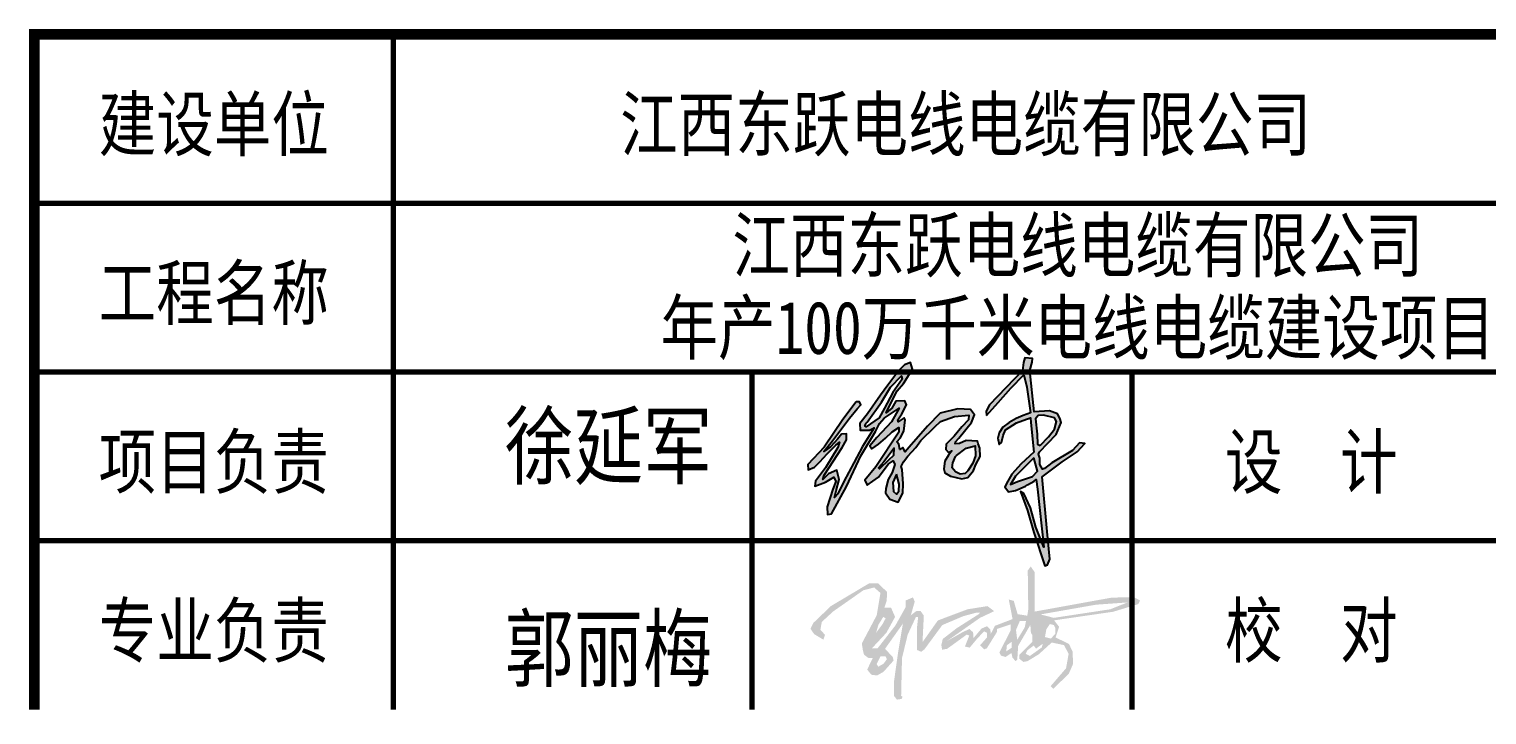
# Model space of a CAD drawing. Extents: x 7651907 to 8255021, y -2490714 to -1144618.
# Drawn here: x 8036568 to 8045202, y -1700545 to -1696483 of the extents above; entities that cross this region are included whole.
import ezdxf
from ezdxf.enums import TextEntityAlignment as Align

# ---------------------------------------------------------------- set-up
doc = ezdxf.new("R2010")
doc.units = 0
doc.header["$LTSCALE"] = 1000
doc.layers.get('0').update_dxf_attribs({"linetype": 'CONTINUOUS'})
for name, color, linetype in [('0_0_0', 3, 'CONTINUOUS'), ('图框', 4, 'CONTINUOUS'), ('图框文字', 7, 'CONTINUOUS')]:
    doc.layers.add(name, color=color, linetype=linetype)
doc.styles.add('宋体', font='', dxfattribs={"width": 0.8})
doc.styles.get('宋体').set_extended_font_data('SimSun')

# ---------------------------------------------------------------- blocks, each defined once
blk = doc.blocks.new('新块265985658514')
at = {"layer": '0_0_0'}
h = blk.add_hatch(color=256, dxfattribs=at)
h.paths.add_polyline_path([(90588.5, 35278), (90611.8, 35312.4), (90681.5, 35380.2), (90709.1, 35405.9), (90778.2, 35431.6), (90849.7, 35437.7), (90847.3, 35414.4), (90814.3, 35379.6), (90776.3, 35335), (90738.4, 35295.2), (90736, 35268.3), (90748.8, 35253.7), (90765.9, 35261.6), (90748.8, 35239.6), (90731.7, 35211.5), (90726.8, 35173.6), (90731.1, 35153.4), (90759.2, 35136.3), (90814.9, 35123.9), (90844.3, 35129.4), (90872.4, 35164.9), (90884.6, 35193.6), (90904.8, 35233.9), (90904.2, 35274.9), (90896.2, 35296.3), (90892.6, 35309.7), (90836.9, 35312.2), (90803.3, 35298.7), (90782.5, 35295.7), (90784.3, 35306.7), (90799.6, 35324.4), (90862, 35401.8), (90876.7, 35439.1), (90858.3, 35466), (90795.9, 35469), (90707.3, 35448.2), (90646.1, 35382.8), (90554.9, 35279.3), (90535.9, 35256.1), (90523.7, 35278.1), (90509.6, 35268.3), (90503.5, 35294.6), (90494.9, 35305.6), (90511.4, 35323.9), (90527.9, 35359.4), (90534.7, 35415), (90530.4, 35424.2), (90501, 35404.6), (90498.6, 35415), (90518.2, 35444.3), (90541.9, 35488.6), (90534, 35508.8), (90489.3, 35507.6), (90469.7, 35472.7), (90442.2, 35450.1), (90457.5, 35484.3), (90496, 35558.3), (90527.8, 35594.4), (90570.7, 35665.3), (90560.9, 35698.3), (90532.1, 35686.1), (90503.4, 35657.9), (90449.6, 35586.4), (90412.9, 35536.3), (90349.9, 35444), (90310.7, 35396.9), (90312.6, 35364.5), (90359.7, 35363.3), (90381.7, 35375.5), (90324.8, 35283.4), (90282.3, 35202.4), (90233.3, 35110.9), (90202.5, 35048.7), (90185.8, 35030.8), (90194.5, 35063.7), (90208.8, 35120.1), (90198.4, 35165.8), (90157.1, 35149), (90129.4, 35119.8), (90136.2, 35142.2), (90223.6, 35279), (90245.2, 35316.8), (90246.4, 35345.1), (90221.8, 35343.9), (90200.7, 35319.8), (90166.4, 35280.8), (90134.5, 35259.1), (90176.6, 35310.8), (90261.3, 35423.3), (90299.1, 35469.9), (90316.5, 35489), (90309.2, 35504.3), (90293, 35503), (90227.1, 35417.3), (90135.8, 35279.5), (90055.5, 35194.4), (90056.9, 35168.8), (90087.3, 35181.3), (90113.6, 35206.9), (90150.3, 35247.7), (90192.5, 35289.2), (90211.9, 35305.1), (90202.2, 35278.8), (90141.3, 35177.1), (90092.1, 35111.9), (90088.7, 35087), (90142.6, 35107.1), (90183.5, 35131.3), (90192.5, 35109.8), (90177.9, 35072.5), (90150.9, 34985.3), (90151.6, 34947.3), (90171, 34950.8), (90245.8, 35085.6), (90317, 35237.8), (90389.1, 35357.7), (90409.2, 35397.2), (90432.1, 35423.4), (90505.4, 35472.6), (90467.4, 35405.5), (90396.1, 35328), (90360.8, 35286.5), (90371.2, 35271.3), (90403.7, 35294.1), (90439, 35324.5), (90471.5, 35356.4), (90503.3, 35377.1), (90504, 35353.6), (90390.5, 35182.7), (90335.9, 35116.8), (90348.3, 35091.9), (90403.7, 35132.1), (90450.8, 35195.7), (90475.7, 35213), (90484, 35194.3), (90470.8, 35154.9), (90450.8, 35120.3), (90440.4, 35076), (90439, 35054.6), (90459.1, 35022.8), (90501.3, 35008.2), (90523.4, 35053.2), (90524.8, 35099.5), (90520.7, 35170.1), (90515.8, 35184.6), (90526.9, 35206.8), (90548.3, 35235.1)])
h.paths.add_polyline_path([(90478.6, 35239.6), (90454, 35217.6), (90410.7, 35173.8), (90409.3, 35172.4), (90404.1, 35177.6), (90430.4, 35208), (90480.6, 35275)], flags=16)
h.paths.add_polyline_path([(90493.3, 35147.1), (90506.3, 35098), (90504.3, 35062.9), (90493.3, 35047.8), (90478.2, 35061.2), (90474.4, 35104.7)], flags=16)
h.paths.add_polyline_path([(90342.9, 35380.2), (90335.7, 35385.6), (90342.7, 35398.7), (90347.3, 35403.8), (90418.6, 35501.9), (90462.9, 35575.8), (90517.4, 35632.1), (90520.4, 35616.1), (90473.6, 35549.9), (90434, 35472.5), (90407.4, 35424.6)], flags=16)
h.paths.add_polyline_path([(90770.1, 35202.6), (90783.1, 35233.9), (90788.1, 35238), (90835.6, 35274.7), (90881.4, 35286.1), (90883, 35237.4), (90869.1, 35200.4), (90844.7, 35162.8), (90831.1, 35150.2), (90807.1, 35147), (90783.1, 35157.4), (90767.9, 35178.3)], flags=16)
h = blk.add_hatch(color=256, dxfattribs=at)
h.paths.add_polyline_path([(91018.2, 35337.3), (91030.9, 35365.4), (91084, 35400.6), (91134, 35418.9), (91153.7, 35424.5), (91155.8, 35402), (91170.6, 35255.3), (91107.9, 35196.9), (91062.2, 35147), (91042.3, 35112.2), (91026.4, 35083.9), (91045.8, 35060), (91080.1, 35066), (91128.9, 35087.8), (91139.8, 35093.8), (91171.2, 35112.7), (91181.1, 35119.7), (91187.6, 35072.4), (91219.9, 34786.4), (91180.6, 34884.8), (91153.8, 34980.2), (91120.5, 35051.8), (91104.5, 35060.3), (91138.9, 34967.7), (91170.2, 34858.8), (91224.5, 34693.7), (91237.4, 34698.7), (91249.8, 34727.5), (91244.8, 34778.3), (91236.9, 34864.3), (91211.5, 35134), (91310.6, 35207.9), (91384.2, 35256.1), (91422.5, 35298.4), (91395.1, 35301.9), (91361.3, 35263.6), (91258.4, 35202.5), (91223.5, 35175.1), (91212.6, 35170.6), (91199.7, 35194.5), (91200.7, 35225.8), (91193.7, 35244.7), (91198.7, 35256.6), (91280.2, 35342.1), (91304.5, 35400.9), (91299.1, 35422.8), (91286.6, 35444.2), (91247.8, 35459.6), (91172.2, 35454.6), (91151.3, 35658.2), (91161.8, 35699.5), (91163.3, 35717.4), (91125.4, 35720.8), (91119, 35697.5), (91115, 35659.2), (90951.8, 35489.5), (90935, 35457.6), (90937, 35436.3), (90994.2, 35500.6), (91056.4, 35571.3), (91121.4, 35637.8), (91136.4, 35576.3), (91154.3, 35449.2), (91117.5, 35436.6), (91083.7, 35421.9), (91048.5, 35402.5), (91016.5, 35379.3), (90999.6, 35351.4), (90993.2, 35323.6), (90999.2, 35293), (91010.1, 35303.5)])
h.paths.add_polyline_path([(91178.8, 35419.7), (91190.9, 35436.4), (91218.5, 35438), (91272.5, 35425.2), (91282.9, 35406.5), (91272.8, 35368.5), (91243.3, 35330.4), (91202.1, 35288.9), (91188.9, 35294.3), (91187.4, 35343.6)], flags=16)
h.paths.add_polyline_path([(91170.3, 35226.5), (91187.6, 35162.1), (91164.3, 35135.3), (91089.9, 35110.7), (91055.3, 35095.6), (91079.1, 35136.2)], flags=16)
for points in [[(90293, 35503), (90227.1, 35417.3), (90135.8, 35279.5), (90055.5, 35194.4), (90056.9, 35168.8), (90087.3, 35181.3), (90113.6, 35206.9), (90150.3, 35247.7), (90192.5, 35289.2), (90211.9, 35305.1), (90202.2, 35278.8), (90141.3, 35177.1), (90092.1, 35111.9), (90088.7, 35087), (90142.6, 35107.1), (90183.5, 35131.3), (90192.5, 35109.8), (90177.9, 35072.5), (90150.9, 34985.3), (90151.6, 34947.3), (90171, 34950.8), (90245.8, 35085.6), (90317, 35237.8), (90389.1, 35357.7), (90409.2, 35397.2), (90432.1, 35423.4), (90505.4, 35472.6), (90467.4, 35405.5), (90396.1, 35328), (90360.8, 35286.5), (90371.2, 35271.3), (90403.7, 35294.1), (90439, 35324.5), (90471.5, 35356.4), (90503.3, 35377.1), (90504, 35353.6), (90390.5, 35182.7), (90335.9, 35116.8), (90348.3, 35091.9), (90403.7, 35132.1), (90450.8, 35195.7), (90475.7, 35213), (90484, 35194.3), (90470.8, 35154.9), (90450.8, 35120.3), (90440.4, 35076), (90439, 35054.6), (90459.1, 35022.8), (90501.3, 35008.2), (90523.4, 35053.2), (90524.8, 35099.5), (90520.7, 35170.1), (90515.8, 35184.6), (90526.9, 35206.8), (90548.3, 35235.1), (90588.5, 35278), (90611.8, 35312.4), (90681.5, 35380.2), (90709.1, 35405.9), (90778.2, 35431.6), (90849.7, 35437.7), (90847.3, 35414.4), (90814.3, 35379.6), (90776.3, 35335), (90738.4, 35295.2), (90736, 35268.3), (90748.8, 35253.7), (90765.9, 35261.6), (90748.8, 35239.6), (90731.7, 35211.5), (90726.8, 35173.6), (90731.1, 35153.4), (90759.2, 35136.3), (90814.9, 35123.9), (90844.3, 35129.4), (90872.4, 35164.9), (90884.6, 35193.6), (90904.8, 35233.9), (90904.2, 35274.9), (90896.2, 35296.3), (90892.6, 35309.7), (90836.9, 35312.2), (90803.3, 35298.7), (90782.5, 35295.7), (90784.3, 35306.7), (90799.6, 35324.4), (90862, 35401.8), (90876.7, 35439.1), (90858.3, 35466), (90795.9, 35469), (90707.3, 35448.2), (90646.1, 35382.8), (90554.9, 35279.3), (90535.9, 35256.1), (90523.7, 35278.1), (90509.6, 35268.3), (90503.5, 35294.6), (90494.9, 35305.6), (90511.4, 35323.9), (90527.9, 35359.4), (90534.7, 35415), (90530.4, 35424.2), (90501, 35404.6), (90498.6, 35415), (90518.2, 35444.3), (90541.9, 35488.6), (90534, 35508.8), (90489.3, 35507.6), (90469.7, 35472.7), (90442.2, 35450.1), (90457.5, 35484.3), (90496, 35558.3), (90527.8, 35594.4), (90570.7, 35665.3), (90560.9, 35698.3), (90532.1, 35686.1), (90503.4, 35657.9), (90449.6, 35586.4), (90412.9, 35536.3), (90349.9, 35444), (90310.7, 35396.9), (90312.6, 35364.5), (90359.7, 35363.3), (90381.7, 35375.5), (90324.8, 35283.4), (90282.3, 35202.4), (90233.3, 35110.9), (90202.5, 35048.7), (90185.8, 35030.8), (90194.5, 35063.7), (90208.8, 35120.1), (90198.4, 35165.8), (90157.1, 35149), (90129.4, 35119.8), (90136.2, 35142.2), (90223.6, 35279), (90245.2, 35316.8), (90246.4, 35345.1), (90221.8, 35343.9), (90200.7, 35319.8), (90166.4, 35280.8), (90134.5, 35259.1), (90176.6, 35310.8), (90261.3, 35423.3), (90299.1, 35469.9), (90316.5, 35489), (90309.2, 35504.3), (90293, 35503)], [(90937, 35436.3), (90994.2, 35500.6), (91056.4, 35571.3), (91121.4, 35637.8), (91136.4, 35576.3), (91154.3, 35449.2), (91117.5, 35436.6), (91083.7, 35421.9), (91048.5, 35402.5), (91016.5, 35379.3), (90999.6, 35351.4), (90993.2, 35323.6), (90999.2, 35293), (91010.1, 35303.5), (91018.2, 35337.3), (91030.9, 35365.4), (91084, 35400.6), (91134, 35418.9), (91153.7, 35424.5), (91155.8, 35402), (91170.6, 35255.3), (91107.9, 35196.9), (91062.2, 35147), (91042.3, 35112.2), (91026.4, 35083.9), (91045.8, 35060), (91080.1, 35066), (91128.9, 35087.8), (91139.8, 35093.8), (91171.2, 35112.7), (91181.1, 35119.7), (91187.6, 35072.4), (91219.9, 34786.4), (91180.6, 34884.8), (91153.8, 34980.2), (91120.5, 35051.8), (91104.5, 35060.3), (91138.9, 34967.7), (91170.2, 34858.8), (91224.5, 34693.7), (91237.4, 34698.7), (91249.8, 34727.5), (91244.8, 34778.3), (91236.9, 34864.3), (91211.5, 35134), (91310.6, 35207.9), (91384.2, 35256.1), (91422.5, 35298.4), (91395.1, 35301.9), (91361.3, 35263.6), (91258.4, 35202.5), (91223.5, 35175.1), (91212.6, 35170.6), (91199.7, 35194.5), (91200.7, 35225.8), (91193.7, 35244.7), (91198.7, 35256.6), (91280.2, 35342.1), (91304.5, 35400.9), (91299.1, 35422.8), (91286.6, 35444.2), (91247.8, 35459.6), (91172.2, 35454.6), (91151.3, 35658.2), (91161.8, 35699.5), (91163.3, 35717.4), (91125.4, 35720.8), (91119, 35697.5), (91115, 35659.2), (90951.8, 35489.5), (90935, 35457.6), (90937, 35436.3)], [(90347.3, 35403.8), (90418.6, 35501.9), (90462.9, 35575.8), (90517.4, 35632.1), (90520.4, 35616.1), (90473.6, 35549.9), (90434, 35472.5), (90407.4, 35424.6), (90342.9, 35380.2), (90335.7, 35385.6), (90342.7, 35398.7), (90347.3, 35403.8)], [(91202.1, 35288.9), (91243.3, 35330.4), (91272.8, 35368.5), (91282.9, 35406.5), (91272.5, 35425.2), (91218.5, 35438), (91190.9, 35436.4), (91178.8, 35419.7), (91187.4, 35343.6), (91188.9, 35294.3), (91202.1, 35288.9)], [(90410.7, 35173.8), (90454, 35217.6), (90478.6, 35239.6), (90480.6, 35275), (90430.4, 35208), (90404.1, 35177.6), (90409.3, 35172.4), (90410.7, 35173.8)], [(90788.1, 35238), (90835.6, 35274.7), (90881.4, 35286.1), (90883, 35237.4), (90869.1, 35200.4), (90844.7, 35162.8), (90831.1, 35150.2), (90807.1, 35147), (90783.1, 35157.4), (90767.9, 35178.3), (90770.1, 35202.6), (90783.1, 35233.9), (90788.1, 35238)], [(91170.3, 35226.5), (91079.1, 35136.2), (91055.3, 35095.6), (91089.9, 35110.7), (91164.3, 35135.3), (91187.6, 35162.1), (91170.3, 35226.5)], [(90493.3, 35147.1), (90474.4, 35104.7), (90478.2, 35061.2), (90493.3, 35047.8), (90504.3, 35062.9), (90506.3, 35098), (90493.3, 35147.1)]]:
    blk.add_lwpolyline(points, dxfattribs=at)

msp = doc.modelspace()

# ---------------------------------------------------------------- hatches: boundary and pattern name
h = msp.add_hatch(color=256)
h.paths.add_polyline_path([(8042638.3, -1699985.5), (8042989.1, -1699934.4), (8043136.3, -1699889.5), (8043147.9, -1699868.2), (8043111.3, -1699848.2), (8042979.4, -1699850.9), (8042523.9, -1699933.5), (8042523.9, -1699700.9), (8042499.8, -1699666.4), (8042482.4, -1699690.8), (8042485.6, -1699920), (8042479.7, -1699957.9), (8042422.3, -1699948.9), (8042399.5, -1699870.2), (8042369.9, -1699862), (8042392.6, -1699977.9), (8042288.1, -1700017.9), (8042263.1, -1700066.2), (8042260.9, -1700039.9), (8042241.5, -1700020.1), (8042209.1, -1700033.9), (8042161.2, -1700090), (8042158.6, -1700056.3), (8042136.6, -1700036.9), (8042098.6, -1700054.6), (8042003.2, -1700108.5), (8042199.6, -1699970.8), (8042283.5, -1699931.2), (8042243.9, -1699901.2), (8042125.1, -1699920.2), (8041950.1, -1699986.1), (8041859, -1700114.7), (8041866.9, -1699958.4), (8041848.1, -1699930.7), (8041822.4, -1699930.7), (8041789.7, -1699955.4), (8041813, -1699874.4), (8041802.6, -1699849.6), (8041760, -1699867.4), (8041760, -1699906), (8041698.6, -1700015.8), (8041593.7, -1700150.4), (8041560, -1700150.4), (8041645.1, -1700059.3), (8041696.6, -1699965.3), (8041672.9, -1699910.9), (8041633.3, -1699910.9), (8041647.1, -1699868.4), (8041649.1, -1699816.9), (8041594.6, -1699765.5), (8041544.2, -1699765.5), (8041316.4, -1699901), (8041213.4, -1700000), (8041195.6, -1700035.6), (8041217.4, -1700067.2), (8041271.9, -1700099.9), (8041281.8, -1700071.2), (8041254.2, -1700042), (8041262.4, -1699995.1), (8041329.5, -1699933.1), (8041508.9, -1699807.3), (8041572.6, -1699790.7), (8041610, -1699823.3), (8041587.9, -1699955.4), (8041499.8, -1700122.1), (8041505.9, -1700163.7), (8041512.7, -1700189.2), (8041539.2, -1700208.6), (8041564.4, -1700208.6), (8041531.4, -1700277.3), (8041556.3, -1700307.9), (8041590.3, -1700312), (8041628, -1700290.5), (8041687.6, -1700223.9), (8041683.1, -1700203.5), (8041637.3, -1700154), (8041743.1, -1700004.4), (8041714.5, -1700175.6), (8041691, -1700341.4), (8041689.6, -1700432.2), (8041707.6, -1700455.3), (8041735.2, -1700450.9), (8041740.6, -1700438.6), (8041732.5, -1700431.2), (8041737.6, -1700209.2), (8041771, -1700071.4), (8041819.4, -1699966.6), (8041833.3, -1699966.6), (8041826.8, -1700024.1), (8041826.8, -1700161.4), (8041851.3, -1700171.6), (8041870.7, -1700157), (8041976.2, -1700013.5), (8042099.8, -1699961.1), (8042177.4, -1699940), (8042201.6, -1699940), (8042191, -1699949.6), (8042061.7, -1700032), (8041979, -1700095.9), (8041970.4, -1700132.3), (8041975.3, -1700159.4), (8042005.2, -1700154), (8042120.3, -1700070.4), (8042136.3, -1700074.8), (8042110.5, -1700140.4), (8042138.4, -1700147.5), (8042179.5, -1700097.9), (8042223.1, -1700051), (8042241.8, -1700059.2), (8042241.8, -1700086), (8042200.3, -1700132.6), (8042224.1, -1700157.7), (8042240.4, -1700150.6), (8042299.7, -1700054.7), (8042299.7, -1700036.3), (8042382, -1700009.4), (8042382, -1700043.6), (8042314.3, -1700175.9), (8042323.5, -1700194.2), (8042350.4, -1700202.7), (8042385.8, -1700179.3), (8042392.2, -1700207.5), (8042411, -1700226.9), (8042420.5, -1700217.7), (8042425.6, -1700136.7), (8042497.8, -1700012.6), (8042501.2, -1700060.2), (8042509.7, -1700072.1), (8042509.7, -1700112), (8042432.8, -1700189.5), (8042432.8, -1700213), (8042456.6, -1700232), (8042480.8, -1700227.3), (8042547.7, -1700186.6), (8042624.4, -1700116.9), (8042696.9, -1700132.1), (8042724.5, -1700183.8), (8042709.3, -1700269.4), (8042618.2, -1700375.1), (8042633.4, -1700390.9), (8042725.2, -1700302.6), (8042750.1, -1700245.3), (8042748.7, -1700171.4), (8042726, -1700124.9), (8042647.2, -1700087), (8042668, -1700023.5)])
h.paths.add_polyline_path([(8042613.2, -1700007.4), (8042636.7, -1700013.6), (8042644.8, -1700029.4), (8042644.8, -1700065.7), (8042619.9, -1700093.5), (8042584.5, -1700084.9), (8042592.2, -1700039.4)], flags=16)
h.paths.add_polyline_path([(8042558.2, -1699950.4), (8042886.3, -1699892.8), (8043073.4, -1699879.4), (8042971, -1699920), (8042636.7, -1699970.8)], flags=16)
h.paths.add_polyline_path([(8042464.3, -1700027.9), (8042419.9, -1700100.4), (8042412.7, -1700042.3), (8042435.5, -1699989.6), (8042471.9, -1699990)], flags=16)
h.paths.add_polyline_path([(8042571.1, -1700124.2), (8042565.3, -1700146.2), (8042495.4, -1700196.3), (8042470.1, -1700184.5), (8042480.1, -1700162.9), (8042517.8, -1700134.7), (8042531.6, -1700153), (8042553.3, -1700137.1)], flags=16)
h.paths.add_polyline_path([(8042387.6, -1700112.2), (8042386.4, -1700148.3), (8042354.9, -1700169.9), (8042358.7, -1700133.1)], flags=16)
h.paths.add_polyline_path([(8041640.4, -1699973.7), (8041624.3, -1700005), (8041583.8, -1700059.9), (8041597.6, -1700012.5), (8041626.4, -1699965.2)], flags=16)
h.paths.add_polyline_path([(8041648.3, -1700215.3), (8041627.7, -1700243), (8041596.6, -1700260.3), (8041587.6, -1700244.1), (8041610.5, -1700198.1), (8041640.5, -1700199.1)], flags=16)

# ---------------------------------------------------------------- linework, layer by layer
at = {"layer": '图框', "ltscale": 0.1}
msp.add_line((8038724.1, -1699514.2), (8040849.1, -1699514.2), dxfattribs=at)
at = {"layer": '图框', "ltscale": 0.1, "flags": 128}
for points, const_width in [([(8036599.1, -1700514.2), (8036599.1, -1696514.2), (8072349.1, -1696514.2)], 62.5), ([(8038724.1, -1696514.2), (8038724.1, -1700514.2)], 31.2), ([(8036599.1, -1697514.2), (8055974.1, -1697514.2)], 31.2), ([(8036599.1, -1698514.2), (8055974.1, -1698514.2)], 31.2), ([(8040849.1, -1698514.2), (8040849.1, -1700514.2)], 31.2), ([(8043099.1, -1698514.2), (8043099.1, -1700514.2)], 31.2), ([(8036599.1, -1699514.2), (8055974.1, -1699514.2)], 31.2)]:
    msp.add_lwpolyline(points, dxfattribs=dict(at, const_width=const_width))

# ---------------------------------------------------------------- block references
at = {"layer": '0_0_0', "xscale": 1.2, "yscale": 1.2, "zscale": 1.2}
msp.add_blockref('新块265985658514', (7933114, -1741295.4), dxfattribs=at)

# ---------------------------------------------------------------- texts
at = {"layer": '图框文字', "ltscale": 0.1, "style": '宋体', "width": 0.8}
for s, height, p in [('建设单位', 312.5, (8037661.6, -1697201.8)), ('江西东跃电线电缆有限公司', 312.5, (8042113.9, -1697201.8)), ('江西东跃电线电缆有限公司', 312.5, (8042778.5, -1697919.2)), ('工程名称', 312.5, (8037661.6, -1698201.8)), ('年产100万千米电线电缆建设项目', 312.5, (8042778.5, -1698407.2)), ('徐延军', 375, (8039999.1, -1699139.4)), ('项目负责', 312.5, (8037661.6, -1699201.8)), ('设  计', 312.5, (8044161.6, -1699201.8)), ('专业负责', 312.5, (8037661.6, -1700201.8)), ('校  对', 312.5, (8044161.6, -1700201.8)), ('郭丽梅', 375, (8039999.1, -1700339.4))]:
    msp.add_text(s, height=height, dxfattribs=at).set_placement(p, align=Align.CENTER)

doc.saveas('drawing.dxf')
